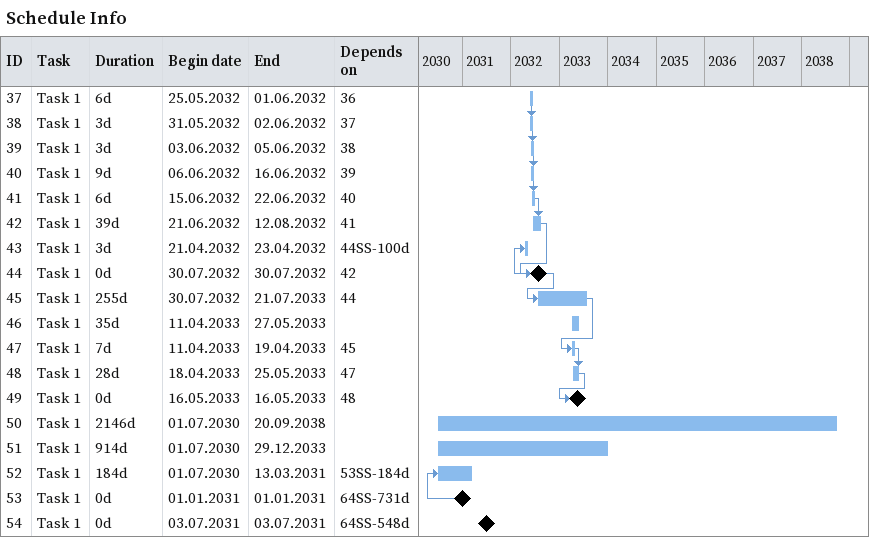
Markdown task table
Schedule Info

| ID | Task | Duration | Start | Finish | Predecessors |
|---|---|---|---|---|---|
| 37 | Task 1 | 6d | 2032-05-25 | 2032-06-01 | 36 |
| 38 | Task 1 | 3d | 2032-05-31 | 2032-06-02 | 37 |
| 39 | Task 1 | 3d | 2032-06-03 | 2032-06-05 | 38 |
| 40 | Task 1 | 9d | 2032-06-06 | 2032-06-16 | 39 |
| 41 | Task 1 | 6d | 2032-06-15 | 2032-06-22 | 40 |
| 42 | Task 1 | 39d | 2032-06-21 | 2032-08-12 | 41 |
| 43 | Task 1 | 3d | 2032-04-21 | 2032-04-23 | 44SS-100d |
| 44 | Task 1 | 0d | 2032-07-30 | 2032-07-30 | 42 |
| 45 | Task 1 | 255d | 2032-07-30 | 2033-07-21 | 44 |
| 46 | Task 1 | 35d | 2033-04-11 | 2033-05-27 |  |
| 47 | Task 1 | 7d | 2033-04-11 | 2033-04-19 | 45 |
| 48 | Task 1 | 28d | 2033-04-18 | 2033-05-25 | 47 |
| 49 | Task 1 | 0d | 2033-05-16 | 2033-05-16 | 48 |
| 50 | Task 1 | 2146d | 2030-07-01 | 2038-09-20 |  |
| 51 | Task 1 | 914d | 2030-07-01 | 2033-12-29 |  |
| 52 | Task 1 | 184d | 2030-07-01 | 2031-03-13 | 53SS-184d |
| 53 | Task 1 | 0d | 2031-01-01 | 2031-01-01 | 64SS-731d |
| 54 | Task 1 | 0d | 2031-07-03 | 2031-07-03 | 64SS-548d |
